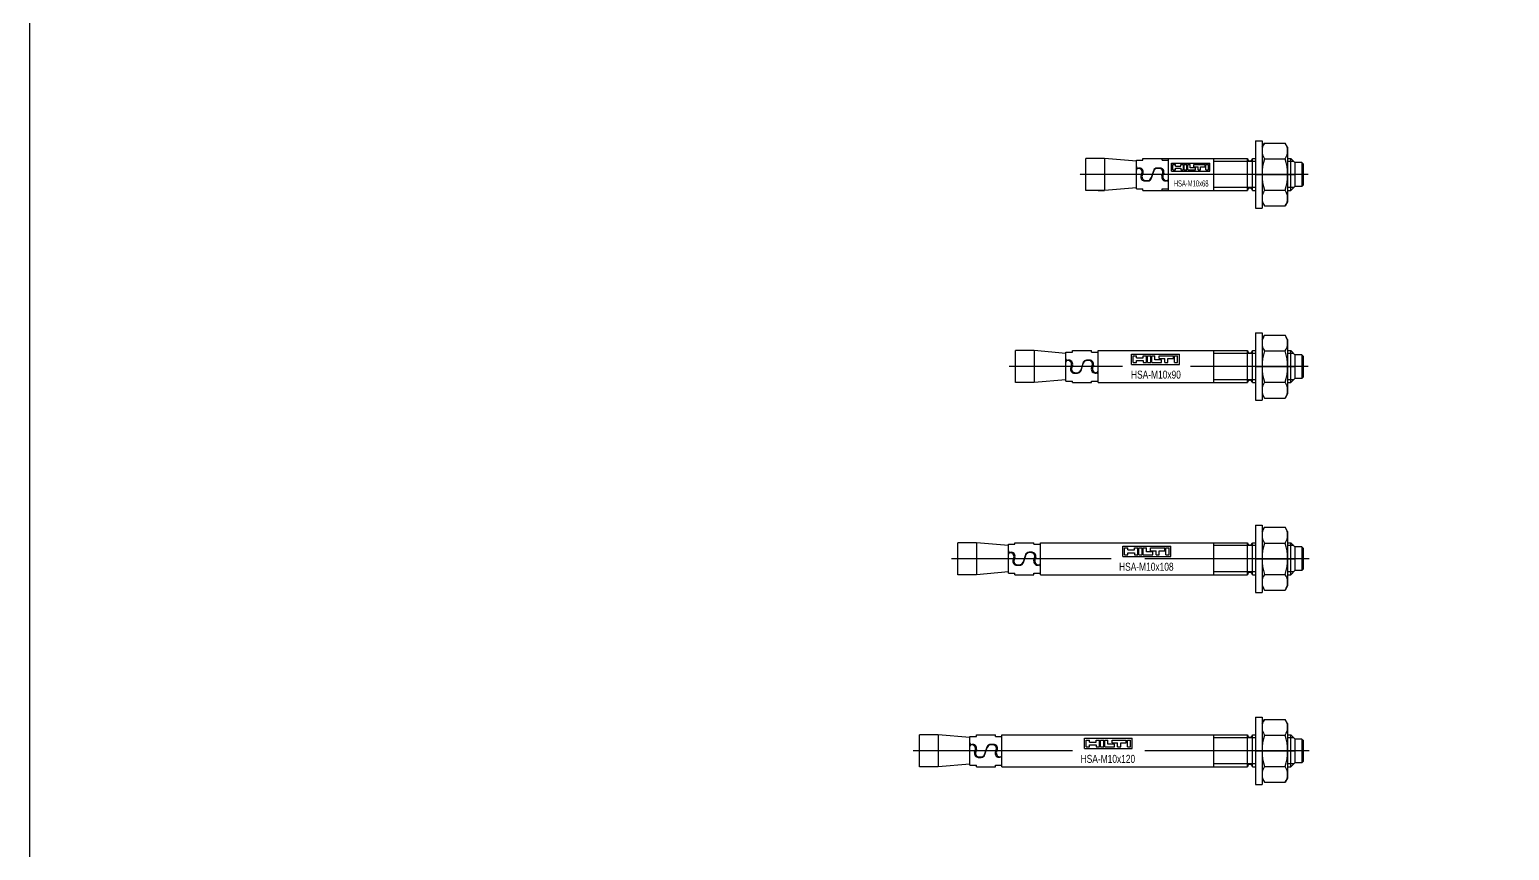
# Model space of a CAD drawing. Header units: millimetres. Extents: x 296 to 4896, y 152 to 3333.
# Drawn here: x 295.8 to 757.9, y 1221.6 to 1477.9 of the extents above; entities that cross this region are included whole.
import ezdxf
from ezdxf.enums import TextEntityAlignment as Align

# ---------------------------------------------------------------- set-up
doc = ezdxf.new("R2010")
doc.units = ezdxf.units.MM
doc.linetypes.add('CENTERLI', pattern=[1, 0.75, -0.0625, 0.125, -0.0625])
doc.linetypes.add('DASHED', pattern=[0.25, 0.15625, -0.09375])
for name, color, linetype in [('1', 1, 'DASHED'), ('2', 3, 'Continuous'), ('3', 4, 'Continuous'), ('951', 1, 'Continuous')]:
    doc.layers.add(name, color=color, linetype=linetype)
doc.styles.get("Standard").update_dxf_attribs({"font": 'arial.ttf'})

# ---------------------------------------------------------------- blocks, each defined once
blk = doc.blocks.new('HSA-M10x68')
at = {"layer": '1'}
for p, q in [((-34.51, 0), (-69.91, 0)), ((1.38, 0), (-35.3, 0))]:
    blk.add_line(p, q, dxfattribs=at)
at = {"layer": '2'}
for p, q in [((-14.98, 10.5), (-12.98, 10.5)), ((-14.98, 10.5), (-14.98, -10.5)), ((-12.98, 10.5), (-12.98, -10.5)), ((-12.98, 8.5), (-12.22, 9.82)), ((-12.22, 9.82), (-5.74, 9.82)), ((-4.98, 8.5), (-5.74, 9.82)), ((-68, -5), (-68, 5)), ((-62.13, 5), (-68, 5)), ((-52.2, 4.13), (-62.13, 5)), ((-62.13, 5), (-62.13, -5)), ((-50.2, 5), (-44.2, 5)), ((-50.2, 4.5), (-50.2, 5)), ((-50.2, 5), (-17.5, 5)), ((-44.2, 4.5), (-44.2, 5)), ((-42.2, -5), (-42.2, 5)), ((-28, -5), (-28, 5)), ((-17.5, -5), (-17.5, 5)), ((-16, -5), (-16, 5)), ((-16, 5), (-14.98, 5)), ((-12.22, 4.91), (-5.74, 4.91)), ((-4.98, 8.5), (-4.98, -8.5)), ((-4.98, 5), (-3.98, 5)), ((-3.98, -5), (-3.98, 5)), ((-3.98, 5), (-2.6, 3.62)), ((-52.2, -4.5), (-52.2, 4.5)), ((-52.2, 2.48), (-52.2, 4.5)), ((-52.2, 4.5), (-50.2, 4.5)), ((-51.63, 1.9), (-51.7, 1.9)), ((-50.74, -0.45), (-50.49, 0.33)), ((-50.7, 1.46), (-50.7, 1.86)), ((-50.16, 0.45), (-50.41, -0.33)), ((-46.89, 1.19), (-47.61, -1.06)), ((-47.51, -1.19), (-46.79, 1.06)), ((-44.8, 2.02), (-45.75, 2.02)), ((-45.13, 1.9), (-45.65, 1.9)), ((-44.24, -0.45), (-43.99, 0.33)), ((-44.2, 4.5), (-42.2, 4.5)), ((-43.66, 0.45), (-43.91, -0.33)), ((-0.5, 3.7), (-2.6, 3.7)), ((-2.6, -3.62), (-2.6, 3.62)), ((-0.5, 3.7), (0, 3.2)), ((-0.5, 3.7), (-0.5, -3.7)), ((0, -3.2), (0, 3.2)), ((-52.2, -4.13), (-62.13, -5)), ((-52.2, -4.5), (-50.2, -4.5)), ((-50.2, -5), (-50.2, -4.5)), ((-49.6, -2.03), (-48.65, -2.03)), ((-49.27, -1.9), (-48.75, -1.9)), ((-44.2, -5), (-44.2, -4.5)), ((-44.2, -4.5), (-42.2, -4.5)), ((-42.77, -1.9), (-42.7, -1.9)), ((-3.98, -5), (-2.6, -3.62)), ((-0.5, -3.7), (-2.6, -3.7)), ((0, -3.2), (-0.5, -3.7)), ((-62.13, -5), (-68, -5)), ((-64.2, -5), (-62.13, -5)), ((-50.2, -5), (-44.2, -5)), ((-50.2, -5), (-17.5, -5)), ((-16, -5), (-14.98, -5)), ((-12.98, -8.5), (-12.22, -9.82)), ((-12.22, -4.91), (-5.74, -4.91)), ((-4.98, -8.5), (-5.74, -9.82)), ((-4.98, -5), (-3.98, -5)), ((-14.98, -10.5), (-12.98, -10.5)), ((-12.22, -9.82), (-5.74, -9.82))]:
    blk.add_line(p, q, dxfattribs=at)
for centre, radius, start, end in [((-8.64, 7.36), 4.34, 145.5615, 214.4385), ((-9.32, 7.36), 4.34, 325.5615, 34.4385), ((-16.75, 5), 0.75, 180, 0), ((3.24, 0), 16.22, 162.383, 197.617), ((-21.2, 0), 16.22, 342.383, 17.617), ((-51.7, 2.48), 0.5, 180, 283.609), ((-51.7, 1.4), 0.5, 90, 180), ((-51.63, 0.7), 1.2, 342, 90), ((-51.3, 0.82), 1.2, 342, 103.609), ((-45.75, 0.82), 1.2, 90, 162.4374), ((-45.65, 0.7), 1.2, 90, 162.4374), ((-45.13, 0.7), 1.2, 342, 90), ((-44.8, 0.82), 1.2, 342, 90), ((-49.6, -0.83), 1.2, 162, 270), ((-49.27, -0.7), 1.2, 162, 270), ((-48.75, -0.7), 1.2, 270, 342.4374), ((-48.65, -0.83), 1.2, 270, 342.4374), ((-43.1, -0.83), 1.2, 162, 283.609), ((-42.77, -0.7), 1.2, 162, 270), ((-42.7, -2.48), 0.5, 0, 103.609), ((-42.7, -1.4), 0.5, 270, 0), ((-16.75, -5), 0.75, 0, 180), ((-8.64, -7.36), 4.34, 145.5615, 214.4385), ((-9.32, -7.36), 4.34, 325.5615, 34.4385)]:
    blk.add_arc(centre, radius, start, end, dxfattribs=at)
at = {"layer": '3', "color": 1}
for p, q in [((-41.27, 3.57), (-29.29, 3.57)), ((-41.27, 1), (-41.27, 3.57)), ((-41.27, 1), (-29.29, 1)), ((-40.84, 3.14), (-40.03, 3.14)), ((-40.84, 1.43), (-40.84, 3.14)), ((-40.84, 1.43), (-40.03, 1.43)), ((-40.03, 2.64), (-40.03, 3.14)), ((-40.03, 2.64), (-38.31, 2.64)), ((-40.03, 1.93), (-38.31, 1.93)), ((-40.03, 1.43), (-40.03, 1.93)), ((-38.31, 2.64), (-38.31, 3.14)), ((-38.31, 3.14), (-37.5, 3.14)), ((-38.31, 1.93), (-38.31, 1.43)), ((-38.31, 1.43), (-37.5, 1.43)), ((-37.5, 1.43), (-37.5, 3.14)), ((-37.25, 1.43), (-37.25, 3.14)), ((-37.25, 3.14), (-36.44, 3.14)), ((-37.25, 1.43), (-36.44, 1.43)), ((-36.44, 1.43), (-36.44, 3.14)), ((-36.19, 1.43), (-36.19, 3.14)), ((-36.19, 3.14), (-35.38, 3.14)), ((-36.19, 1.43), (-33.76, 1.43)), ((-35.38, 2.13), (-35.38, 3.14)), ((-33.76, 2.13), (-35.38, 2.13)), ((-34.32, 2.44), (-34.32, 3.14)), ((-34.32, 3.14), (-30.78, 3.14)), ((-34.32, 2.44), (-32.96, 2.44)), ((-33.76, 1.43), (-33.76, 2.13)), ((-32.96, 1.43), (-32.96, 2.44)), ((-32.96, 1.43), (-32.15, 1.43)), ((-32.15, 2.44), (-30.78, 2.44)), ((-32.15, 1.43), (-32.15, 2.44)), ((-30.78, 2.44), (-30.78, 3.14)), ((-30.53, 1.43), (-30.53, 3.14)), ((-30.53, 3.14), (-29.72, 3.14)), ((-30.53, 1.43), (-29.72, 1.43)), ((-29.72, 1.43), (-29.72, 3.14)), ((-29.29, 1), (-29.29, 3.57))]:
    blk.add_line(p, q, dxfattribs=at)
at = {"layer": '951'}
for p, q in [((-14.98, 4.08), (-28, 4.08)), ((-3.06, 4.08), (-4.98, 4.08)), ((-14.98, -4.08), (-28, -4.08)), ((-3.06, -4.08), (-4.98, -4.08))]:
    blk.add_line(p, q, dxfattribs=at)
at = {"layer": '951', "linetype": 'CENTERLI'}
blk.add_line((-14.98, 0), (-2.98, 0), dxfattribs=at)
at = {"layer": '3', "width": 0.55}
blk.add_text('HSA-M10x68', height=1.9, dxfattribs=at).set_placement((-35.11, -3.75), align=Align.CENTER)
blk = doc.blocks.new('HSA-M10x90')
at = {"layer": '1'}
for p, q in [((-56.51, 0), (-91.91, 0)), ((1.38, 0), (-35.3, 0))]:
    blk.add_line(p, q, dxfattribs=at)
at = {"layer": '2'}
for p, q in [((-14.98, 10.5), (-14.98, -10.5)), ((-14.98, 10.5), (-12.98, 10.5)), ((-12.98, 10.5), (-12.98, -10.5)), ((-12.98, 8.5), (-12.22, 9.82)), ((-12.22, 9.82), (-5.74, 9.82)), ((-4.98, 8.5), (-5.74, 9.82)), ((-84.13, 5), (-90, 5)), ((-90, -5), (-90, 5)), ((-84.13, 5), (-84.13, -5)), ((-74.2, 4.13), (-84.13, 5)), ((-72.2, 4.5), (-72.2, 5)), ((-72.2, 5), (-66.2, 5)), ((-66.2, 4.5), (-66.2, 5)), ((-64.2, 5), (-17.5, 5)), ((-64.2, -5), (-64.2, 5)), ((-28, -5), (-28, 5)), ((-17.5, -5), (-17.5, 5)), ((-16, 5), (-14.98, 5)), ((-16, -5), (-16, 5)), ((-12.22, 4.91), (-5.74, 4.91)), ((-4.98, 8.5), (-4.98, -8.5)), ((-4.98, 5), (-3.98, 5)), ((-3.98, 5), (-2.6, 3.62)), ((-3.98, -5), (-3.98, 5)), ((-74.2, 4.5), (-72.2, 4.5)), ((-74.2, 2.48), (-74.2, 4.5)), ((-74.2, -4.5), (-74.2, 4.5)), ((-73.63, 1.9), (-73.7, 1.9)), ((-72.74, -0.45), (-72.49, 0.33)), ((-72.7, 1.46), (-72.7, 1.86)), ((-72.16, 0.45), (-72.41, -0.33)), ((-68.89, 1.19), (-69.61, -1.06)), ((-69.51, -1.19), (-68.79, 1.06)), ((-66.8, 2.02), (-67.75, 2.02)), ((-67.13, 1.9), (-67.65, 1.9)), ((-66.24, -0.45), (-65.99, 0.33)), ((-66.2, 4.5), (-64.2, 4.5)), ((-65.66, 0.45), (-65.91, -0.33)), ((-0.5, 3.7), (-2.6, 3.7)), ((-2.6, -3.62), (-2.6, 3.62)), ((-0.5, 3.7), (-0.5, -3.7)), ((-0.5, 3.7), (0, 3.2)), ((0, -3.2), (0, 3.2)), ((-74.2, -4.13), (-84.13, -5)), ((-74.2, -4.5), (-72.2, -4.5)), ((-72.2, -5), (-72.2, -4.5)), ((-71.6, -2.03), (-70.65, -2.03)), ((-71.27, -1.9), (-70.75, -1.9)), ((-66.2, -4.5), (-64.2, -4.5)), ((-66.2, -5), (-66.2, -4.5)), ((-64.77, -1.9), (-64.7, -1.9)), ((-3.98, -5), (-2.6, -3.62)), ((-0.5, -3.7), (-2.6, -3.7)), ((0, -3.2), (-0.5, -3.7)), ((-84.13, -5), (-90, -5)), ((-72.2, -5), (-66.2, -5)), ((-64.2, -5), (-17.5, -5)), ((-16, -5), (-14.98, -5)), ((-12.98, -8.5), (-12.22, -9.82)), ((-12.22, -4.91), (-5.74, -4.91)), ((-4.98, -8.5), (-5.74, -9.82)), ((-4.98, -5), (-3.98, -5)), ((-14.98, -10.5), (-12.98, -10.5)), ((-12.22, -9.82), (-5.74, -9.82))]:
    blk.add_line(p, q, dxfattribs=at)
for centre, radius, start, end in [((-8.64, 7.36), 4.34, 145.5615, 214.4385), ((-9.32, 7.36), 4.34, 325.5615, 34.4385), ((-16.75, 5), 0.75, 180, 0), ((3.24, 0), 16.22, 162.383, 197.617), ((-21.2, 0), 16.22, 342.383, 17.617), ((-73.7, 2.48), 0.5, 180, 283.609), ((-73.7, 1.4), 0.5, 90, 180), ((-73.63, 0.7), 1.2, 342, 90), ((-73.3, 0.82), 1.2, 342, 103.609), ((-67.75, 0.82), 1.2, 90, 162.4374), ((-67.65, 0.7), 1.2, 90, 162.4374), ((-67.13, 0.7), 1.2, 342, 90), ((-66.8, 0.82), 1.2, 342, 90), ((-71.6, -0.83), 1.2, 162, 270), ((-71.27, -0.7), 1.2, 162, 270), ((-70.75, -0.7), 1.2, 270, 342.4374), ((-70.65, -0.83), 1.2, 270, 342.4374), ((-65.1, -0.83), 1.2, 162, 283.609), ((-64.77, -0.7), 1.2, 162, 270), ((-64.7, -2.48), 0.5, 0, 103.609), ((-64.7, -1.4), 0.5, 270, 0), ((-16.75, -5), 0.75, 0, 180), ((-8.64, -7.36), 4.34, 145.5615, 214.4385), ((-9.32, -7.36), 4.34, 325.5615, 34.4385)]:
    blk.add_arc(centre, radius, start, end, dxfattribs=at)
at = {"layer": '3', "color": 1}
for p, q in [((-53.76, 0.7), (-53.76, 3.92)), ((-53.76, 3.92), (-38.8, 3.92)), ((-53.76, 0.7), (-38.8, 0.7)), ((-53.23, 1.24), (-53.23, 3.38)), ((-53.23, 3.38), (-52.22, 3.38)), ((-53.23, 1.24), (-52.22, 1.24)), ((-52.22, 2.75), (-52.22, 3.38)), ((-52.22, 2.75), (-50.07, 2.75)), ((-52.22, 1.24), (-52.22, 1.87)), ((-52.22, 1.87), (-50.07, 1.87)), ((-50.07, 3.38), (-49.06, 3.38)), ((-50.07, 2.75), (-50.07, 3.38)), ((-50.07, 1.87), (-50.07, 1.24)), ((-50.07, 1.24), (-49.06, 1.24)), ((-49.06, 1.24), (-49.06, 3.38)), ((-48.74, 3.38), (-47.73, 3.38)), ((-48.74, 1.24), (-48.74, 3.38)), ((-48.74, 1.24), (-47.73, 1.24)), ((-47.73, 1.24), (-47.73, 3.38)), ((-47.42, 3.38), (-46.41, 3.38)), ((-47.42, 1.24), (-47.42, 3.38)), ((-47.42, 1.24), (-44.39, 1.24)), ((-46.41, 2.12), (-46.41, 3.38)), ((-44.39, 2.12), (-46.41, 2.12)), ((-45.08, 3.38), (-40.66, 3.38)), ((-45.08, 2.5), (-45.08, 3.38)), ((-45.08, 2.5), (-43.38, 2.5)), ((-44.39, 1.24), (-44.39, 2.12)), ((-43.38, 1.24), (-43.38, 2.5)), ((-43.38, 1.24), (-42.37, 1.24)), ((-42.37, 1.24), (-42.37, 2.5)), ((-42.37, 2.5), (-40.66, 2.5)), ((-40.66, 2.5), (-40.66, 3.38)), ((-40.34, 3.38), (-39.33, 3.38)), ((-40.34, 1.24), (-40.34, 3.38)), ((-40.34, 1.24), (-39.33, 1.24)), ((-39.33, 1.24), (-39.33, 3.38)), ((-38.8, 0.7), (-38.8, 3.92))]:
    blk.add_line(p, q, dxfattribs=at)
at = {"layer": '951'}
for p, q in [((-14.98, 4.08), (-28, 4.08)), ((-3.06, 4.08), (-4.98, 4.08)), ((-14.98, -4.08), (-28, -4.08)), ((-3.06, -4.08), (-4.98, -4.08))]:
    blk.add_line(p, q, dxfattribs=at)
at = {"layer": '951', "linetype": 'CENTERLI'}
blk.add_line((-14.98, 0), (-2.98, 0), dxfattribs=at)
at = {"layer": '3', "width": 0.75}
blk.add_text('HSA-M10x90', height=2.5, dxfattribs=at).set_placement((-46.11, -3.75), align=Align.CENTER)
blk = doc.blocks.new('HSA-M10x108')
at = {"layer": '1'}
for p, q in [((-60.12, 0), (-109.91, 0)), ((1.74, 0), (-49.59, 0))]:
    blk.add_line(p, q, dxfattribs=at)
at = {"layer": '2'}
for p, q in [((-14.98, 10.5), (-14.98, -10.5)), ((-14.98, 10.5), (-12.98, 10.5)), ((-12.98, 10.5), (-12.98, -10.5)), ((-12.98, 8.5), (-12.22, 9.82)), ((-12.22, 9.82), (-5.74, 9.82)), ((-4.98, 8.5), (-5.74, 9.82)), ((-108, -5), (-108, 5)), ((-102.13, 5), (-108, 5)), ((-92.2, 4.13), (-102.13, 5)), ((-102.13, 5), (-102.13, -5)), ((-90.2, 5), (-84.2, 5)), ((-90.2, 5), (-84.2, 5)), ((-90.2, 4.5), (-90.2, 5)), ((-84.2, 4.5), (-84.2, 5)), ((-82.2, -5), (-82.2, 5)), ((-82.18, 5), (-17.5, 5)), ((-28, -5), (-28, 5)), ((-17.5, -5), (-17.5, 5)), ((-16, -5), (-16, 5)), ((-16, 5), (-14.98, 5)), ((-12.22, 4.91), (-5.74, 4.91)), ((-4.98, 8.5), (-4.98, -8.5)), ((-4.98, 5), (-3.98, 5)), ((-3.98, -5), (-3.98, 5)), ((-3.98, 5), (-2.6, 3.62)), ((-92.2, -4.5), (-92.2, 4.5)), ((-92.2, 2.48), (-92.2, 4.5)), ((-92.2, 4.5), (-90.2, 4.5)), ((-91.63, 1.9), (-91.7, 1.9)), ((-90.74, -0.45), (-90.49, 0.33)), ((-90.7, 1.46), (-90.7, 1.86)), ((-90.16, 0.45), (-90.41, -0.33)), ((-86.89, 1.19), (-87.61, -1.06)), ((-87.51, -1.19), (-86.79, 1.06)), ((-84.8, 2.03), (-85.75, 2.03)), ((-85.13, 1.9), (-85.65, 1.9)), ((-84.24, -0.45), (-83.99, 0.33)), ((-84.2, 4.5), (-82.2, 4.5)), ((-83.66, 0.45), (-83.91, -0.33)), ((-0.5, 3.7), (-2.6, 3.7)), ((-2.6, -3.62), (-2.6, 3.62)), ((-0.5, 3.7), (0, 3.2)), ((-0.5, 3.7), (-0.5, -3.7)), ((0, -3.2), (0, 3.2)), ((-92.2, -4.13), (-102.13, -5)), ((-92.2, -4.5), (-90.2, -4.5)), ((-90.2, -5), (-90.2, -4.5)), ((-89.6, -2.03), (-88.65, -2.03)), ((-89.27, -1.9), (-88.75, -1.9)), ((-84.2, -5), (-84.2, -4.5)), ((-84.2, -4.5), (-82.2, -4.5)), ((-82.77, -1.9), (-82.7, -1.9)), ((-3.98, -5), (-2.6, -3.62)), ((-0.5, -3.7), (-2.6, -3.7)), ((0, -3.2), (-0.5, -3.7)), ((-102.13, -5), (-108, -5)), ((-90.2, -5), (-84.2, -5)), ((-90.2, -5), (-84.2, -5)), ((-82.2, -5), (-17.5, -5)), ((-16, -5), (-14.98, -5)), ((-12.98, -8.5), (-12.22, -9.82)), ((-12.22, -4.91), (-5.74, -4.91)), ((-4.98, -8.5), (-5.74, -9.82)), ((-4.98, -5), (-3.98, -5)), ((-14.98, -10.5), (-12.98, -10.5)), ((-12.22, -9.82), (-5.74, -9.82))]:
    blk.add_line(p, q, dxfattribs=at)
for centre, radius, start, end in [((-8.64, 7.36), 4.34, 145.5615, 214.4385), ((-9.32, 7.36), 4.34, 325.5615, 34.4385), ((-16.75, 5), 0.75, 180, 0), ((3.24, 0), 16.22, 162.383, 197.617), ((-21.2, 0), 16.22, 342.383, 17.617), ((-91.7, 2.48), 0.5, 180, 283.609), ((-91.7, 1.4), 0.5, 90, 180), ((-91.63, 0.7), 1.2, 342, 90), ((-91.3, 0.82), 1.2, 342, 103.609), ((-85.75, 0.82), 1.2, 90, 162.4374), ((-85.65, 0.7), 1.2, 90, 162.4374), ((-85.13, 0.7), 1.2, 342, 90), ((-84.8, 0.82), 1.2, 342, 90), ((-89.6, -0.82), 1.2, 162, 270), ((-89.27, -0.7), 1.2, 162, 270), ((-88.75, -0.7), 1.2, 270, 342.4374), ((-88.65, -0.82), 1.2, 270, 342.4374), ((-83.1, -0.82), 1.2, 162, 283.609), ((-82.77, -0.7), 1.2, 162, 270), ((-82.7, -2.48), 0.5, 0, 103.609), ((-82.7, -1.4), 0.5, 270, 0), ((-16.75, -5), 0.75, 0, 180), ((-8.64, -7.36), 4.34, 145.5615, 214.4385), ((-9.32, -7.36), 4.34, 325.5615, 34.4385)]:
    blk.add_arc(centre, radius, start, end, dxfattribs=at)
at = {"layer": '3', "color": 1}
for p, q in [((-56.46, 0.7), (-56.46, 3.92)), ((-56.46, 3.92), (-41.49, 3.92)), ((-56.46, 0.7), (-41.49, 0.7)), ((-55.92, 1.24), (-55.92, 3.38)), ((-55.92, 3.38), (-54.91, 3.38)), ((-55.92, 1.24), (-54.91, 1.24)), ((-54.91, 2.75), (-54.91, 3.38)), ((-54.91, 2.75), (-52.76, 2.75)), ((-54.91, 1.24), (-54.91, 1.87)), ((-54.91, 1.87), (-52.76, 1.87)), ((-52.76, 3.38), (-51.75, 3.38)), ((-52.76, 2.75), (-52.76, 3.38)), ((-52.76, 1.87), (-52.76, 1.24)), ((-52.76, 1.24), (-51.75, 1.24)), ((-51.75, 1.24), (-51.75, 3.38)), ((-51.44, 3.38), (-50.43, 3.38)), ((-51.44, 1.24), (-51.44, 3.38)), ((-51.44, 1.24), (-50.43, 1.24)), ((-50.43, 1.24), (-50.43, 3.38)), ((-50.11, 3.38), (-49.1, 3.38)), ((-50.11, 1.24), (-50.11, 3.38)), ((-50.11, 1.24), (-47.08, 1.24)), ((-49.1, 2.12), (-49.1, 3.38)), ((-47.08, 2.12), (-49.1, 2.12)), ((-47.78, 3.38), (-43.36, 3.38)), ((-47.78, 2.5), (-47.78, 3.38)), ((-47.78, 2.5), (-46.07, 2.5)), ((-47.08, 1.24), (-47.08, 2.12)), ((-46.07, 1.24), (-46.07, 2.5)), ((-46.07, 1.24), (-45.06, 1.24)), ((-45.06, 1.24), (-45.06, 2.5)), ((-45.06, 2.5), (-43.36, 2.5)), ((-43.36, 2.5), (-43.36, 3.38)), ((-43.04, 3.38), (-42.03, 3.38)), ((-43.04, 1.24), (-43.04, 3.38)), ((-43.04, 1.24), (-42.03, 1.24)), ((-42.03, 1.24), (-42.03, 3.38)), ((-41.49, 0.7), (-41.49, 3.92))]:
    blk.add_line(p, q, dxfattribs=at)
at = {"layer": '951'}
for p, q in [((-14.98, 4.08), (-28, 4.08)), ((-3.06, 4.08), (-4.98, 4.08)), ((-14.98, -4.08), (-28, -4.08)), ((-3.06, -4.08), (-4.98, -4.08))]:
    blk.add_line(p, q, dxfattribs=at)
at = {"layer": '951', "linetype": 'CENTERLI'}
blk.add_line((-14.98, 0), (-2.98, 0), dxfattribs=at)
at = {"layer": '3', "width": 0.75}
blk.add_text('HSA-M10x108', height=2.5, dxfattribs=at).set_placement((-49.11, -3.75), align=Align.CENTER)
blk = doc.blocks.new('HSA-M10x120')
at = {"layer": '1'}
for p, q in [((-72.12, 0), (-121.91, 0)), ((1.74, 0), (-49.59, 0))]:
    blk.add_line(p, q, dxfattribs=at)
at = {"layer": '2'}
for p, q in [((-14.98, 10.5), (-12.98, 10.5)), ((-14.98, 10.5), (-14.98, -10.5)), ((-12.98, 10.5), (-12.98, -10.5)), ((-12.98, 8.5), (-12.22, 9.82)), ((-12.22, 9.82), (-5.74, 9.82)), ((-4.98, 8.5), (-5.74, 9.82)), ((-114.13, 5), (-120, 5)), ((-120, -5), (-120, 5)), ((-114.13, 5), (-114.13, -5)), ((-104.2, 4.13), (-114.13, 5)), ((-102.2, 4.5), (-102.2, 5)), ((-102.2, 5), (-96.2, 5)), ((-96.2, 4.5), (-96.2, 5)), ((-94.2, 5), (-17.5, 5)), ((-94.2, -5), (-94.2, 5)), ((-28, -5), (-28, 5)), ((-17.5, -5), (-17.5, 5)), ((-16, 5), (-14.98, 5)), ((-16, -5), (-16, 5)), ((-12.22, 4.91), (-5.74, 4.91)), ((-4.98, 8.5), (-4.98, -8.5)), ((-4.98, 5), (-3.98, 5)), ((-3.98, 5), (-2.6, 3.62)), ((-3.98, -5), (-3.98, 5)), ((-104.2, 4.5), (-102.2, 4.5)), ((-104.2, 2.48), (-104.2, 4.5)), ((-104.2, -4.5), (-104.2, 4.5)), ((-103.63, 1.9), (-103.7, 1.9)), ((-102.74, -0.45), (-102.49, 0.33)), ((-102.7, 1.46), (-102.7, 1.86)), ((-102.16, 0.45), (-102.41, -0.33)), ((-98.89, 1.19), (-99.61, -1.06)), ((-99.51, -1.19), (-98.79, 1.06)), ((-96.8, 2.03), (-97.75, 2.03)), ((-97.13, 1.9), (-97.65, 1.9)), ((-96.24, -0.45), (-95.99, 0.33)), ((-96.2, 4.5), (-94.2, 4.5)), ((-95.66, 0.45), (-95.91, -0.33)), ((-0.5, 3.7), (-2.6, 3.7)), ((-2.6, -3.62), (-2.6, 3.62)), ((-0.5, 3.7), (-0.5, -3.7)), ((-0.5, 3.7), (0, 3.2)), ((0, -3.2), (0, 3.2)), ((-104.2, -4.13), (-114.13, -5)), ((-104.2, -4.5), (-102.2, -4.5)), ((-102.2, -5), (-102.2, -4.5)), ((-101.6, -2.03), (-100.65, -2.03)), ((-101.27, -1.9), (-100.75, -1.9)), ((-96.2, -4.5), (-94.2, -4.5)), ((-96.2, -5), (-96.2, -4.5)), ((-94.77, -1.9), (-94.7, -1.9)), ((-3.98, -5), (-2.6, -3.62)), ((-0.5, -3.7), (-2.6, -3.7)), ((0, -3.2), (-0.5, -3.7)), ((-114.13, -5), (-120, -5)), ((-102.2, -5), (-96.2, -5)), ((-94.2, -5), (-17.5, -5)), ((-16, -5), (-14.98, -5)), ((-12.98, -8.5), (-12.22, -9.82)), ((-12.22, -4.91), (-5.74, -4.91)), ((-4.98, -8.5), (-5.74, -9.82)), ((-4.98, -5), (-3.98, -5)), ((-14.98, -10.5), (-12.98, -10.5)), ((-12.22, -9.82), (-5.74, -9.82))]:
    blk.add_line(p, q, dxfattribs=at)
for centre, radius, start, end in [((-8.64, 7.36), 4.34, 145.5615, 214.4385), ((-9.32, 7.36), 4.34, 325.5615, 34.4385), ((-16.75, 5), 0.75, 180, 0), ((3.24, 0), 16.22, 162.383, 197.617), ((-21.2, 0), 16.22, 342.383, 17.617), ((-103.7, 2.48), 0.5, 180, 283.609), ((-103.7, 1.4), 0.5, 90, 180), ((-103.63, 0.7), 1.2, 342, 90), ((-103.3, 0.83), 1.2, 342, 103.609), ((-97.75, 0.83), 1.2, 90, 162.4374), ((-97.65, 0.7), 1.2, 90, 162.4374), ((-97.13, 0.7), 1.2, 342, 90), ((-96.8, 0.83), 1.2, 342, 90), ((-101.6, -0.82), 1.2, 162, 270), ((-101.27, -0.7), 1.2, 162, 270), ((-100.75, -0.7), 1.2, 270, 342.4374), ((-100.65, -0.82), 1.2, 270, 342.4374), ((-95.1, -0.82), 1.2, 162, 283.609), ((-94.77, -0.7), 1.2, 162, 270), ((-94.7, -2.48), 0.5, 0, 103.609), ((-94.7, -1.4), 0.5, 270, 0), ((-16.75, -5), 0.75, 0, 180), ((-8.64, -7.36), 4.34, 145.5615, 214.4385), ((-9.32, -7.36), 4.34, 325.5615, 34.4385)]:
    blk.add_arc(centre, radius, start, end, dxfattribs=at)
at = {"layer": '3', "color": 1}
for p, q in [((-68.46, 3.92), (-53.49, 3.92)), ((-68.46, 0.7), (-68.46, 3.92)), ((-68.46, 0.7), (-53.49, 0.7)), ((-67.92, 3.38), (-66.91, 3.38)), ((-67.92, 1.24), (-67.92, 3.38)), ((-67.92, 1.24), (-66.91, 1.24)), ((-66.91, 2.75), (-66.91, 3.38)), ((-66.91, 2.75), (-64.76, 2.75)), ((-66.91, 1.87), (-64.76, 1.87)), ((-66.91, 1.24), (-66.91, 1.87)), ((-64.76, 2.75), (-64.76, 3.38)), ((-64.76, 3.38), (-63.75, 3.38)), ((-64.76, 1.87), (-64.76, 1.24)), ((-64.76, 1.24), (-63.75, 1.24)), ((-63.75, 1.24), (-63.75, 3.38)), ((-63.44, 1.24), (-63.44, 3.38)), ((-63.44, 3.38), (-62.43, 3.38)), ((-63.44, 1.24), (-62.43, 1.24)), ((-62.43, 1.24), (-62.43, 3.38)), ((-62.11, 1.24), (-62.11, 3.38)), ((-62.11, 3.38), (-61.1, 3.38)), ((-62.11, 1.24), (-59.08, 1.24)), ((-61.1, 2.12), (-61.1, 3.38)), ((-59.08, 2.12), (-61.1, 2.12)), ((-59.78, 2.5), (-59.78, 3.38)), ((-59.78, 3.38), (-55.36, 3.38)), ((-59.78, 2.5), (-58.07, 2.5)), ((-59.08, 1.24), (-59.08, 2.12)), ((-58.07, 1.24), (-58.07, 2.5)), ((-58.07, 1.24), (-57.06, 1.24)), ((-57.06, 2.5), (-55.36, 2.5)), ((-57.06, 1.24), (-57.06, 2.5)), ((-55.36, 2.5), (-55.36, 3.38)), ((-55.04, 1.24), (-55.04, 3.38)), ((-55.04, 3.38), (-54.03, 3.38)), ((-55.04, 1.24), (-54.03, 1.24)), ((-54.03, 1.24), (-54.03, 3.38)), ((-53.49, 0.7), (-53.49, 3.92))]:
    blk.add_line(p, q, dxfattribs=at)
at = {"layer": '951'}
for p, q in [((-14.98, 4.08), (-28, 4.08)), ((-3.06, 4.08), (-4.98, 4.08)), ((-14.98, -4.08), (-28, -4.08)), ((-3.06, -4.08), (-4.98, -4.08))]:
    blk.add_line(p, q, dxfattribs=at)
at = {"layer": '951', "linetype": 'CENTERLI'}
blk.add_line((-14.98, 0), (-2.98, 0), dxfattribs=at)
at = {"layer": '3', "width": 0.75}
blk.add_text('HSA-M10x120', height=2.5, dxfattribs=at).set_placement((-61.11, -3.75), align=Align.CENTER)

msp = doc.modelspace()

# ---------------------------------------------------------------- linework, layer by layer
at = {"color": 18, "true_color": 0x000000}
msp.add_lwpolyline([(295.77, 151.55), (795.77, 151.55), (795.77, 2001.55), (295.77, 2001.55)], close=True, dxfattribs=at)

# ---------------------------------------------------------------- block references
for name, p in [('HSA-M10x68', (693.65, 1432.67)), ('HSA-M10x90', (693.65, 1372.67)), ('HSA-M10x108', (693.65, 1312.67)), ('HSA-M10x120', (693.65, 1252.67))]:
    msp.add_blockref(name, p)

doc.saveas('drawing.dxf')
